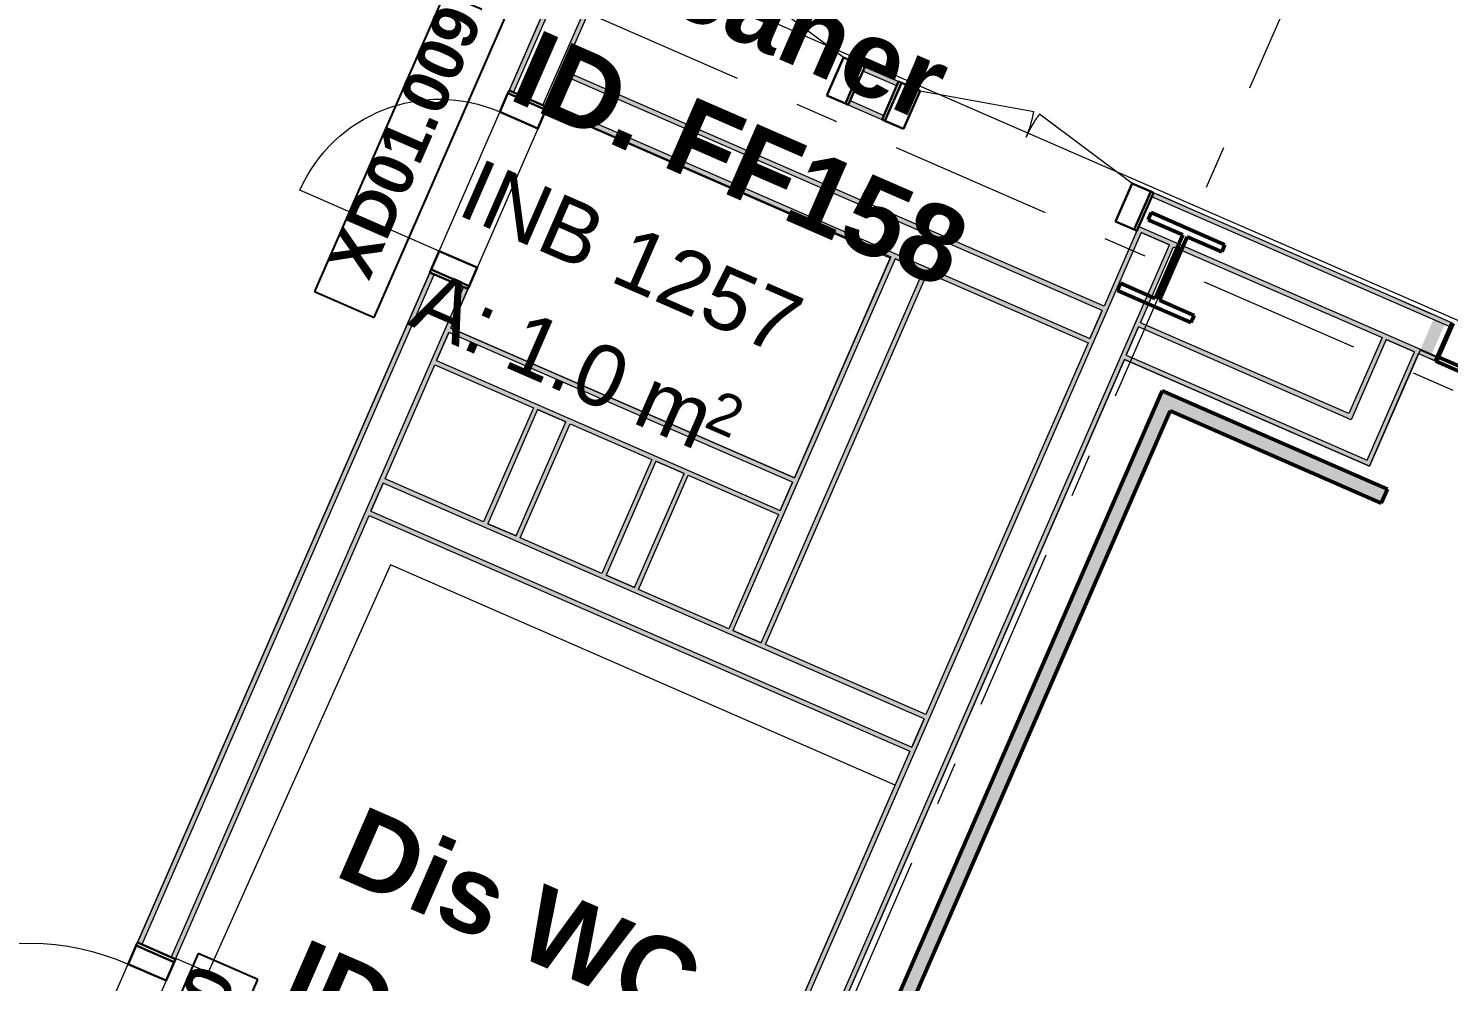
# Model space of a CAD drawing. Header units: millimetres. Extents: x -50172 to 258853, y -59787 to 25069.
# Drawn here: x 187994 to 192616, y -2585 to 517 of the extents above; entities that cross this region are included whole.
import ezdxf
from ezdxf.enums import TextEntityAlignment as Align

# ---------------------------------------------------------------- set-up
doc = ezdxf.new("R2010")
doc.units = ezdxf.units.MM
doc.header["$MEASUREMENT"] = 0
doc.linetypes.add('Double Dashed', pattern=[1093.611073, 529.166651, -211.666656, 141.111112, -211.666656])
doc.linetypes.add('Long Dashed', pattern=[1058.333302, 634.99999, -423.333311])
for name, color, linetype in [('A-05-M_Gross_Int_Plant', 7, 'Continuous'), ('A-15-M_Column_Int', 7, 'Continuous'), ('A-15-MG_Structural_Grid', 7, 'Continuous'), ('A-25-M_Wall_Int', 7, 'Continuous'), ('ArchiCAD Door Markers', 7, 'Continuous'), ('ArchiCAD Doors', 7, 'Continuous'), ('New_A-05-M_Gross_Int_Circulation', 7, 'Continuous'), ('New_A-25-M_Wall_Int', 7, 'Continuous'), ('New_A-35-M_FFE-Zone', 7, 'Continuous'), ('New_ArchiCAD Door Markers', 7, 'Continuous'), ('New_ArchiCAD Doors', 7, 'Continuous')]:
    doc.layers.add(name, color=color, linetype=linetype)
for name, color, linetype, lineweight, true_color in [('A-05-M_Gross_Int_Plant_Pen_No__74', 7, 'Continuous', 20, 0x606060), ('A-15-M_Column_Int_Pen_No__28', 7, 'Continuous', 50, 0x2a2a2a), ('A-15-MG_Structural_Grid_Pen_No__163', 7, 'Continuous', 0, 0x750077), ('A-25-M_Wall_Int_Pen_No__107', 7, 'Continuous', 15, 0xa6a6a6), ('A-25-M_Wall_Int_Pen_No__27', 7, 'Continuous', 50, 0x2a2a2a), ('ArchiCAD Doors_Pen_No__43', 7, 'Continuous', 30, 0x444444), ('ArchiCAD Doors_Pen_No__63', 7, 'Continuous', 20, 0x606060), ('New_A-05-M_Gross_Int_Circulation_Pen_No__74', 7, 'Continuous', 20, 0x606060), ('New_A-25-M_Wall_Int_Pen_No__27', 7, 'Continuous', 50, 0x2a2a2a), ('New_A-35-M_FFE-Zone_Pen_No__74', 7, 'Continuous', 20, 0x606060)]:
    doc.layers.add(name, color=color, linetype=linetype, lineweight=lineweight, true_color=true_color)
for name, color, linetype, lineweight in [('A-25-M_Wall_Int_Pen_No__1', 7, 'Continuous', 13), ('A-25-M_Wall_Int_Pen_No__171', 1, 'Continuous', 5), ('ArchiCAD Door Markers_Pen_No__1', 7, 'Continuous', 13), ('ArchiCAD Door Markers_Pen_No__5', 7, 'Continuous', 25), ('ArchiCAD Doors_Pen_No__1', 7, 'Continuous', 13), ('ArchiCAD Zone Stamps_Pen_No__9', 7, 'Continuous', 13), ('Demolished_A-25-M_Wall_Int_Pen_No__177', 1, 'Continuous', 70), ('New_A-25-M_Wall_Int_Pen_No__155', 5, 'Continuous', 35), ('New_ArchiCAD Door Markers_Pen_No__1', 7, 'Continuous', 13), ('New_ArchiCAD Door Markers_Pen_No__5', 7, 'Continuous', 25), ('New_ArchiCAD Doors_Pen_No__1', 7, 'Continuous', 13), ('New_ArchiCAD Zone Stamps_Pen_No__9', 7, 'Continuous', 13)]:
    doc.layers.add(name, color=color, linetype=linetype, lineweight=lineweight)
doc.styles.add('GENERATED_STYLE_1', font='')
doc.styles.add('GENERATED_STYLE_2', font='')
doc.styles.add('GENERATED_STYLE_3', font='')
doc.styles.add('GENERATED_STYLE_4', font='')
doc.styles.get('GENERATED_STYLE_1').set_extended_font_data('Arial', bold=True)
doc.styles.get('GENERATED_STYLE_2').set_extended_font_data('Swis721 BT', bold=True)
doc.styles.get('GENERATED_STYLE_3').set_extended_font_data('Arial')
doc.styles.get('GENERATED_STYLE_4').set_extended_font_data('Swis721 BT')

# ---------------------------------------------------------------- blocks, each defined once
blk = doc.blocks.new('HOT Electrical and Controls Training_INB 1207_28_3', base_point=(193096.8, -4619.1))
at = {"layer": 'New_A-35-M_FFE-Zone_Pen_No__74', "linetype": 'Continuous'}
for p, q in [((192523, -529.5), (192358.2, -907.5)), ((197111.4, -2530.3), (192523, -529.5)), ((191560.8, -559.8), (188214.4, -8234.2)), ((192358.2, -907.5), (191560.8, -559.8))]:
    blk.add_line(p, q, dxfattribs=at)
at = {"layer": 'New_ArchiCAD Zone Stamps_Pen_No__9'}
for tag, height, style, p in [('ROOM_NAME', 250, 'GENERATED_STYLE_1', (189669.1, -5054.3)), ('zoneNameLine2', 250, 'GENERATED_STYLE_1', (189480.6, -5486.4)), ('ROOM_NUMBER', 200, 'GENERATED_STYLE_3', (189292.2, -5907.1)), ('measuredAreaCode', 200, 'GENERATED_STYLE_3', (189135.2, -6267.2)), ('DUMMY_649', 200, 'GENERATED_STYLE_3', (189442.6, -6401.2)), ('DUMMY_650', 200, 'GENERATED_STYLE_3', (189931.9, -6614.6)), ('DUMMY_651', 133.3, 'GENERATED_STYLE_3', (190211.2, -6721.2))]:
    blk.add_attdef(tag, text='', height=height, rotation=336.4404, dxfattribs=dict(at, style=style)).set_placement(p, align=Align.TOP_LEFT)
blk = doc.blocks.new('Hub Circulation-First_INB 1250_31_3', base_point=(202027.2, -3160.1))
at = {"layer": 'New_A-05-M_Gross_Int_Circulation_Pen_No__74', "linetype": 'Continuous'}
for p, q in [((187387.6, -4663.6), (189777.7, 817.7)), ((189777.7, 817.7), (194112.5, -1072.4))]:
    blk.add_line(p, q, dxfattribs=at)
at = {"layer": 'New_ArchiCAD Zone Stamps_Pen_No__9'}
for tag, height, style, p in [('ROOM_NAME', 250, 'GENERATED_STYLE_1', (200923.8, -1482.5)), ('zoneNameLine2', 250, 'GENERATED_STYLE_1', (200735.4, -1914.6)), ('ROOM_NUMBER', 200, 'GENERATED_STYLE_3', (200547, -2335.3)), ('measuredAreaCode', 200, 'GENERATED_STYLE_3', (200389.9, -2695.5)), ('DUMMY_649', 200, 'GENERATED_STYLE_3', (200697.4, -2829.5)), ('DUMMY_650', 200, 'GENERATED_STYLE_3', (201326.5, -3103.9)), ('DUMMY_651', 133.3, 'GENERATED_STYLE_3', (201605.8, -3210.4))]:
    blk.add_attdef(tag, text='', height=height, rotation=336.4404, dxfattribs=dict(at, style=style)).set_placement(p, align=Align.TOP_LEFT)
blk = doc.blocks.new('Cleaner_INB 1257_37_3', base_point=(190078.5, -350.4))
at = {"layer": 'A-05-M_Gross_Int_Plant_Pen_No__74', "linetype": 'Continuous'}
for p, q in [((189680.8, 257.8), (189368.6, -458.1)), ((190798.7, -230.8), (189680.8, 257.8)), ((190486.9, -945.8), (190798.7, -230.8)), ((189368.6, -458.1), (190486.9, -945.8))]:
    blk.add_line(p, q, dxfattribs=at)
at = {"layer": 'ArchiCAD Zone Stamps_Pen_No__9'}
for tag, height, style, p in [('ROOM_NAME', 250, 'GENERATED_STYLE_1', (189839.2, 950.5)), ('zoneNameLine2', 250, 'GENERATED_STYLE_1', (189650.8, 518.3)), ('ROOM_NUMBER', 200, 'GENERATED_STYLE_3', (189462.3, 97.6)), ('measuredAreaCode', 200, 'GENERATED_STYLE_3', (189305.3, -262.5)), ('ROOM_HOLES_PRM', 200, 'GENERATED_STYLE_3', (189612.7, -396.5)), ('DUMMY_649', 200, 'GENERATED_STYLE_3', (189962.2, -548.9)), ('DUMMY_650', 133.3, 'GENERATED_STYLE_3', (190241.5, -655.5))]:
    blk.add_attdef(tag, text='', height=height, rotation=336.4404, dxfattribs=dict(at, style=style)).set_placement(p, align=Align.TOP_LEFT)
blk = doc.blocks.new('Dis WC_INB 1256_38_3', base_point=(189323.5, -3309.4))
at = {"layer": 'A-05-M_Gross_Int_Plant_Pen_No__74', "linetype": 'Continuous'}
for p, q in [((189172.2, -1228.9), (188579.7, -2555.1)), ((190814.8, -1945.1), (189172.2, -1228.9)), ((189835.9, -4190), (190814.8, -1945.1)), ((188474.3, -2509.1), (188076, -3422.6)), ((188579.7, -2555.1), (188474.3, -2509.1)), ((188076, -3422.6), (189835.9, -4190))]:
    blk.add_line(p, q, dxfattribs=at)
at = {"layer": 'ArchiCAD Zone Stamps_Pen_No__9'}
for tag, height, style, p in [('ROOM_NAME', 250, 'GENERATED_STYLE_1', (189084.2, -2008.6)), ('zoneNameLine2', 250, 'GENERATED_STYLE_1', (188895.7, -2440.7)), ('ROOM_NUMBER', 200, 'GENERATED_STYLE_3', (188707.3, -2861.4)), ('measuredAreaCode', 200, 'GENERATED_STYLE_3', (188550.3, -3221.5)), ('DUMMY_649', 200, 'GENERATED_STYLE_3', (188857.7, -3355.6)), ('DUMMY_650', 200, 'GENERATED_STYLE_3', (189207.2, -3508)), ('DUMMY_651', 133.3, 'GENERATED_STYLE_3', (189486.5, -3614.5))]:
    blk.add_attdef(tag, text='', height=height, rotation=336.4404, dxfattribs=dict(at, style=style)).set_placement(p, align=Align.TOP_LEFT)
blk = doc.blocks.new('Wall_67_3', base_point=(188089, -8196.5))
at = {"layer": 'A-25-M_Wall_Int_Pen_No__107', "linetype": 'Continuous'}
for points in [[(191601.5, -141.2), (188089, -8196.5), (188102.7, -8202.5), (191615.2, -147.2)], [(188208.2, -8248.4), (191720.7, -193.2), (191706.9, -187.2), (188194.4, -8242.5)]]:
    blk.add_hatch(color=256, dxfattribs=at).paths.add_polyline_path(points)
at = {"layer": 'A-25-M_Wall_Int_Pen_No__1', "linetype": 'Continuous'}
for p, q in [((191615.2, -147.2), (188102.7, -8202.5)), ((191706.9, -187.2), (191615.2, -147.2)), ((188194.4, -8242.5), (191706.9, -187.2))]:
    blk.add_line(p, q, dxfattribs=at)
at = {"layer": 'A-25-M_Wall_Int_Pen_No__1', "linetype": 'Continuous', "flags": 128}
for points in [[(191774.6, -69.4), (191655.4, -17.5)], [(191601.5, -141.2), (191494.4, -386.9)], [(191612.7, -440.7), (191720.7, -193.2)], [(191488.4, -400.6), (191448.4, -492.3)], [(191566.8, -546.1), (191606.7, -454.4)], [(191442.4, -506), (190914.8, -1716)], [(188208.2, -8248.4), (191560.8, -559.8)], [(190908.8, -1729.8), (190868.8, -1821.4)], [(190862.8, -1835.2), (189834.1, -4194.3)]]:
    blk.add_lwpolyline(points, dxfattribs=at)
blk = doc.blocks.new('Wall_86_3', base_point=(189610.7, 434.5))
at = {"layer": 'A-25-M_Wall_Int_Pen_No__107', "linetype": 'Continuous'}
for points in [[(191494.4, -386.9), (189734.4, 380.6), (189728.4, 366.8), (191488.4, -400.6)], [(189682.5, 261.4), (191442.4, -506), (191448.4, -492.3), (189688.4, 275.1)]]:
    blk.add_hatch(color=256, dxfattribs=at).paths.add_polyline_path(points)
at = {"layer": 'A-25-M_Wall_Int_Pen_No__1', "linetype": 'Continuous'}
for p, q in [((191488.4, -400.6), (189728.4, 366.8)), ((189688.4, 275.1), (191448.4, -492.3))]:
    blk.add_line(p, q, dxfattribs=at)
at = {"layer": 'A-25-M_Wall_Int_Pen_No__1', "linetype": 'Continuous', "flags": 128}
for points in [[(191494.4, -386.9), (189734.4, 380.6)], [(189728.4, 366.8), (189688.4, 275.1)], [(189682.5, 261.4), (190800.8, -226.2)], [(190814.5, -232.2), (190906.2, -272.2)], [(190919.9, -278.2), (191442.4, -506)], [(191448.4, -492.3), (191488.4, -400.6)]]:
    blk.add_lwpolyline(points, dxfattribs=at)
blk = doc.blocks.new('Wall_87_3', base_point=(189244.9, -404.2))
at = {"layer": 'A-25-M_Wall_Int_Pen_No__107', "linetype": 'Continuous'}
for points in [[(190487, -945.8), (189368.7, -458.2), (189362.7, -471.9), (190481, -959.6)], [(189316.7, -577.3), (190435, -1065), (190441, -1051.2), (189322.7, -563.6)]]:
    blk.add_hatch(color=256, dxfattribs=at).paths.add_polyline_path(points)
at = {"layer": 'A-25-M_Wall_Int_Pen_No__1', "linetype": 'Continuous'}
for p, q in [((190481, -959.6), (189362.7, -471.9)), ((189322.7, -563.6), (190441, -1051.2))]:
    blk.add_line(p, q, dxfattribs=at)
at = {"layer": 'A-25-M_Wall_Int_Pen_No__1', "linetype": 'Continuous', "flags": 128}
for points in [[(190487, -945.8), (189368.7, -458.2)], [(189362.7, -471.9), (189322.7, -563.6)], [(189316.7, -577.3), (189637.5, -717.2)], [(189651.3, -723.2), (189743, -763.2)], [(189756.7, -769.2), (190022.5, -885.1)], [(190036.3, -891.1), (190128, -931.1)], [(190141.7, -937.1), (190435, -1065)], [(190441, -1051.2), (190481, -959.6)]]:
    blk.add_lwpolyline(points, dxfattribs=at)
blk = doc.blocks.new('Wall_88_3', base_point=(190273.2, -1436.2))
at = {"layer": 'A-25-M_Wall_Int_Pen_No__107', "linetype": 'Continuous'}
for points in [[(190800.8, -226.2), (190273.2, -1436.2), (190286.9, -1442.2), (190814.5, -232.2)], [(190392.3, -1488.2), (190919.9, -278.2), (190906.2, -272.2), (190378.6, -1482.2)]]:
    blk.add_hatch(color=256, dxfattribs=at).paths.add_polyline_path(points)
at = {"layer": 'A-25-M_Wall_Int_Pen_No__1', "linetype": 'Continuous'}
for p, q in [((190814.5, -232.2), (190286.9, -1442.2)), ((190378.6, -1482.2), (190906.2, -272.2))]:
    blk.add_line(p, q, dxfattribs=at)
at = {"layer": 'A-25-M_Wall_Int_Pen_No__1', "linetype": 'Continuous', "flags": 128}
for points in [[(190800.8, -226.2), (190487, -945.8)], [(190906.2, -272.2), (190814.5, -232.2)], [(190392.3, -1488.2), (190919.9, -278.2)], [(190481, -959.6), (190441, -1051.2)], [(190435, -1065), (190273.2, -1436.2)], [(190286.9, -1442.2), (190378.6, -1482.2)]]:
    blk.add_lwpolyline(points, dxfattribs=at)
blk = doc.blocks.new('Wall_89_3', base_point=(189031.1, -894.6))
at = {"layer": 'A-25-M_Wall_Int_Pen_No__107', "linetype": 'Continuous'}
for points in [[(190914.8, -1716), (189154.8, -948.6), (189148.8, -962.3), (190908.8, -1729.8)], [(189102.9, -1067.7), (190862.8, -1835.2), (190868.8, -1821.4), (189108.9, -1054)]]:
    blk.add_hatch(color=256, dxfattribs=at).paths.add_polyline_path(points)
at = {"layer": 'A-25-M_Wall_Int_Pen_No__1', "linetype": 'Continuous'}
for p, q in [((190908.8, -1729.8), (189148.8, -962.3)), ((189108.9, -1054), (190868.8, -1821.4))]:
    blk.add_line(p, q, dxfattribs=at)
at = {"layer": 'A-25-M_Wall_Int_Pen_No__1', "linetype": 'Continuous', "flags": 128}
for points in [[(189148.8, -962.3), (189108.9, -1054)], [(189475.7, -1088.5), (189154.8, -948.6)], [(189102.9, -1067.7), (190862.8, -1835.2)], [(189581.1, -1134.4), (189489.4, -1094.5)], [(189860.7, -1256.4), (189594.8, -1140.4)], [(189966.1, -1302.3), (189874.4, -1262.3)], [(190273.2, -1436.2), (189979.8, -1308.3)], [(190378.6, -1482.2), (190286.9, -1442.2)], [(190914.8, -1716), (190392.3, -1488.2)], [(190868.8, -1821.4), (190908.8, -1729.8)]]:
    blk.add_lwpolyline(points, dxfattribs=at)
blk = doc.blocks.new('Wall_90_3', base_point=(189475.7, -1088.5))
at = {"layer": 'A-25-M_Wall_Int_Pen_No__107', "linetype": 'Continuous'}
for points in [[(189637.5, -717.2), (189475.7, -1088.5), (189489.4, -1094.5), (189651.3, -723.2)], [(189594.8, -1140.4), (189756.7, -769.2), (189743, -763.2), (189581.1, -1134.4)]]:
    blk.add_hatch(color=256, dxfattribs=at).paths.add_polyline_path(points)
at = {"layer": 'A-25-M_Wall_Int_Pen_No__1', "linetype": 'Continuous'}
for p, q in [((189651.3, -723.2), (189489.4, -1094.5)), ((189581.1, -1134.4), (189743, -763.2))]:
    blk.add_line(p, q, dxfattribs=at)
at = {"layer": 'A-25-M_Wall_Int_Pen_No__1', "linetype": 'Continuous', "flags": 128}
for points in [[(189637.5, -717.2), (189475.7, -1088.5)], [(189743, -763.2), (189651.3, -723.2)], [(189594.8, -1140.4), (189756.7, -769.2)], [(189489.4, -1094.5), (189581.1, -1134.4)]]:
    blk.add_lwpolyline(points, dxfattribs=at)
blk = doc.blocks.new('Wall_91_3', base_point=(190193.7, -817.9))
at = {"layer": 'A-25-M_Wall_Int_Pen_No__107', "linetype": 'Continuous'}
for points in [[(190022.5, -885.1), (189860.7, -1256.4), (189874.4, -1262.3), (190036.3, -891.1)], [(189979.8, -1308.3), (190141.7, -937.1), (190128, -931.1), (189966.1, -1302.3)]]:
    blk.add_hatch(color=256, dxfattribs=at).paths.add_polyline_path(points)
at = {"layer": 'A-25-M_Wall_Int_Pen_No__1', "linetype": 'Continuous'}
for p, q in [((190036.3, -891.1), (189874.4, -1262.3)), ((189966.1, -1302.3), (190128, -931.1))]:
    blk.add_line(p, q, dxfattribs=at)
at = {"layer": 'A-25-M_Wall_Int_Pen_No__1', "linetype": 'Continuous', "flags": 128}
for points in [[(190022.5, -885.1), (189860.7, -1256.4)], [(190128, -931.1), (190036.3, -891.1)], [(189979.8, -1308.3), (190141.7, -937.1)], [(189874.4, -1262.3), (189966.1, -1302.3)]]:
    blk.add_lwpolyline(points, dxfattribs=at)
blk = doc.blocks.new('Wall_98_3', base_point=(191441.6, -507.9))
at = {"layer": 'A-25-M_Wall_Int_Pen_No__107', "linetype": 'Continuous'}
for points in [[(192291, -736.4), (191612.7, -440.7), (191606.7, -454.4), (192298.7, -756.2)], [(191560.8, -559.8), (192358.2, -907.5), (192350.4, -887.8), (191566.8, -546.1)]]:
    blk.add_hatch(color=256, dxfattribs=at).paths.add_polyline_path(points)
at = {"layer": 'A-25-M_Wall_Int_Pen_No__1', "linetype": 'Continuous'}
for p, q in [((192298.7, -756.2), (191606.7, -454.4)), ((191566.8, -546.1), (192350.4, -887.8))]:
    blk.add_line(p, q, dxfattribs=at)
at = {"layer": 'A-25-M_Wall_Int_Pen_No__1', "linetype": 'Continuous', "flags": 128}
for points in [[(191606.7, -454.4), (191566.8, -546.1)], [(192291, -736.4), (191612.7, -440.7)], [(191560.8, -559.8), (192358.2, -907.5)]]:
    blk.add_lwpolyline(points, dxfattribs=at)
blk = doc.blocks.new('Wall_99_3', base_point=(192358.2, -907.5))
at = {"layer": 'A-25-M_Wall_Int_Pen_No__107', "linetype": 'Continuous'}
for points in [[(192398.9, -488.9), (192291, -736.4), (192298.7, -756.2), (192412.6, -494.9)], [(192358.2, -907.5), (192518.1, -540.9), (192504.3, -534.9), (192350.4, -887.8)]]:
    blk.add_hatch(color=256, dxfattribs=at).paths.add_polyline_path(points)
at = {"layer": 'A-25-M_Wall_Int_Pen_No__1', "linetype": 'Continuous'}
for p, q in [((192412.6, -494.9), (192298.7, -756.2)), ((192504.3, -534.9), (192412.6, -494.9)), ((192350.4, -887.8), (192504.3, -534.9))]:
    blk.add_line(p, q, dxfattribs=at)
at = {"layer": 'A-25-M_Wall_Int_Pen_No__1', "linetype": 'Continuous', "flags": 128}
for points in [[(192572, -417.1), (192452.8, -365.2)], [(192398.9, -488.9), (192291, -736.4)], [(192358.2, -907.5), (192518.1, -540.9)]]:
    blk.add_lwpolyline(points, dxfattribs=at)
blk = doc.blocks.new('Wall_107_3', base_point=(191673.4, -684.8))
at = {"layer": 'New_A-25-M_Wall_Int_Pen_No__155', "linetype": 'Continuous', "lineweight": 0, "true_color": 0x00007f}
blk.add_hatch(color=176, dxfattribs=at).paths.add_polyline_path([(191709.2, -727.7), (192396.7, -1027.5), (192416.7, -981.7), (191683.4, -661.9)])
at = {"layer": 'New_A-25-M_Wall_Int_Pen_No__27', "linetype": 'Continuous', "flags": 128}
for points in [[(192416.7, -981.7), (191683.4, -661.9)], [(191709.2, -727.7), (192396.7, -1027.5)], [(192396.7, -1027.5), (192416.7, -981.7)]]:
    blk.add_lwpolyline(points, dxfattribs=at)
blk = doc.blocks.new('Wall_109_3', base_point=(191673.4, -684.8))
at = {"layer": 'New_A-25-M_Wall_Int_Pen_No__155', "linetype": 'Continuous', "lineweight": 0, "true_color": 0x00007f}
blk.add_hatch(color=176, dxfattribs=at).paths.add_polyline_path([(191683.4, -661.9), (188452.3, -8071.8), (188518.1, -8046), (191709.2, -727.7)])
at = {"layer": 'New_A-25-M_Wall_Int_Pen_No__27', "linetype": 'Continuous', "flags": 128}
for points in [[(191683.4, -661.9), (188452.3, -8071.8)], [(188518.1, -8046), (191709.2, -727.7)]]:
    blk.add_lwpolyline(points, dxfattribs=at)
blk = doc.blocks.new('Door 19_6')
at = {"layer": 'ArchiCAD Doors_Pen_No__1', "linetype": 'Continuous'}
for p, q in [((-482.8, 0), (-482.8, -15)), ((482.8, 0), (482.8, -15)), ((-482.8, -15), (-482.8, -120)), ((482.8, -15), (482.8, -120)), ((-482.8, -120), (-482.8, -135)), ((482.8, -120), (482.8, -135))]:
    blk.add_line(p, q, dxfattribs=at)
at = {"layer": 'ArchiCAD Doors_Pen_No__43', "linetype": 'Continuous'}
for p, q in [((-472.8, 0), (-482.8, 0)), ((-482.8, 0), (-482.8, -135)), ((-406.8, 0), (-472.8, 0)), ((-472.8, 0), (-472.8, -135)), ((-406.8, -135), (-406.8, 0)), ((472.8, 0), (406.8, 0)), ((406.8, 0), (406.8, -135)), ((472.8, 0), (482.8, 0)), ((472.8, -135), (472.8, 0)), ((482.8, 0), (482.8, -135)), ((-472.8, -135), (-482.8, -135)), ((-472.8, -135), (-406.8, -135)), ((406.8, -135), (472.8, -135)), ((472.8, -135), (482.8, -135))]:
    blk.add_line(p, q, dxfattribs=at)
at = {"layer": 'ArchiCAD Doors_Pen_No__63', "linetype": 'Continuous'}
blk.add_line((406.8, 0), (406.8, 813.5), dxfattribs=at)
blk.add_arc((406.8, 0), 813.5, 90, 180, dxfattribs=at)
blk = doc.blocks.new('Door Stamp 17_7')
at = {"layer": 'ArchiCAD Door Markers_Pen_No__5', "linetype": 'Continuous'}
for p, q in [((529.8, -195), (-529.8, -195)), ((-529.8, -195), (-529.8, -406.8)), ((529.8, -406.8), (529.8, -195)), ((-529.8, -406.8), (529.8, -406.8)), ((-529.8, -406.8), (529.8, -406.8))]:
    blk.add_line(p, q, dxfattribs=at)
at = {"layer": 'ArchiCAD Door Markers_Pen_No__1', "style": 'GENERATED_STYLE_2'}
blk.add_attdef('AC_WIDO_ID', text='', height=150, dxfattribs=at).set_placement((-470.9, -362), align=Align.BOTTOM_LEFT)
blk = doc.blocks.new('Door 19_7')
at = {"layer": 'ArchiCAD Doors_Pen_No__1', "linetype": 'Continuous'}
for p, q in [((-323, 0), (-323, -15)), ((323, 0), (323, -15)), ((-323, -15), (-323, -120)), ((323, -15), (323, -120)), ((-323, -120), (-323, -135)), ((323, -120), (323, -135))]:
    blk.add_line(p, q, dxfattribs=at)
at = {"layer": 'ArchiCAD Doors_Pen_No__43', "linetype": 'Continuous'}
for p, q in [((-313, 0), (-323, 0)), ((-323, 0), (-323, -135)), ((-247, 0), (-313, 0)), ((-313, 0), (-313, -135)), ((-247, -135), (-247, 0)), ((313, 0), (247, 0)), ((247, 0), (247, -135)), ((313, 0), (323, 0)), ((313, -135), (313, 0)), ((323, 0), (323, -135)), ((-313, -135), (-323, -135)), ((-313, -135), (-247, -135)), ((247, -135), (313, -135)), ((313, -135), (323, -135))]:
    blk.add_line(p, q, dxfattribs=at)
at = {"layer": 'ArchiCAD Doors_Pen_No__63', "linetype": 'Continuous'}
blk.add_line((247, 0), (247, 494), dxfattribs=at)
blk.add_arc((247, 0), 494, 90, 180, dxfattribs=at)
blk = doc.blocks.new('Door Stamp 17_8')
at = {"layer": 'ArchiCAD Door Markers_Pen_No__5', "linetype": 'Continuous'}
for p, q in [((529.8, 319.1), (-529.8, 319.1)), ((-529.8, 319.1), (-529.8, 107.3)), ((529.8, 107.3), (529.8, 319.1)), ((-529.8, 107.3), (529.8, 107.3)), ((-529.8, 107.3), (529.8, 107.3))]:
    blk.add_line(p, q, dxfattribs=at)
at = {"layer": 'ArchiCAD Door Markers_Pen_No__1', "style": 'GENERATED_STYLE_2'}
blk.add_attdef('AC_WIDO_ID', text='', height=150, dxfattribs=at).set_placement((-470.9, 151.5), align=Align.BOTTOM_LEFT)
blk = doc.blocks.new('Wall_111_3', base_point=(187387.6, -4663.6))
at = {"layer": 'A-25-M_Wall_Int_Pen_No__107', "linetype": 'Continuous'}
for points in [[(189558.7, 315.4), (189572.5, 309.4), (189779.5, 784.2), (189771.7, 803.9)], [(189668.7, 267.4), (189682.5, 261.4), (189841.5, 626.2), (189833.8, 646)], [(188349.4, -2458), (188363.2, -2464), (189314.2, -282.8), (189300.5, -276.8)], [(188459.4, -2505.9), (188473.1, -2511.9), (189424.2, -330.8), (189410.5, -324.8)]]:
    blk.add_hatch(color=256, dxfattribs=at).paths.add_polyline_path(points)
at = {"layer": 'A-25-M_Wall_Int_Pen_No__1', "linetype": 'Continuous'}
for p, q in [((189779.5, 784.2), (189572.5, 309.4)), ((189668.7, 267.4), (189833.8, 646)), ((189558.7, 315.4), (189572.5, 309.4)), ((189572.5, 309.4), (189668.7, 267.4)), ((189668.7, 267.4), (189682.5, 261.4)), ((189300.5, -276.8), (189314.2, -282.8)), ((189314.2, -282.8), (188363.2, -2464)), ((189314.2, -282.8), (189410.5, -324.8)), ((188459.4, -2505.9), (189410.5, -324.8)), ((189410.5, -324.8), (189424.2, -330.8)), ((188349.4, -2458), (188363.2, -2464)), ((188363.2, -2464), (188459.4, -2505.9)), ((188459.4, -2505.9), (188473.1, -2511.9))]:
    blk.add_line(p, q, dxfattribs=at)
at = {"layer": 'A-25-M_Wall_Int_Pen_No__1', "linetype": 'Continuous', "flags": 128}
for points in [[(189771.7, 803.9), (189558.7, 315.4)], [(189734.4, 380.6), (189841.5, 626.2)], [(189688.4, 275.1), (189728.4, 366.8)], [(189300.5, -276.8), (188349.4, -2458)], [(189368.7, -458.2), (189424.2, -330.8)], [(189322.7, -563.6), (189362.7, -471.9)], [(189154.8, -948.6), (189316.7, -577.3)], [(189108.9, -1054), (189148.8, -962.3)], [(188473.1, -2511.9), (189102.9, -1067.7)]]:
    blk.add_lwpolyline(points, dxfattribs=at)
at = {"layer": 'ArchiCAD Door Markers'}
ref = blk.add_blockref('Door Stamp 17_8', (189429.6, 19.3), dxfattribs=dict(at, rotation=66.44039320499522))
ref.add_attrib('AC_WIDO_ID', 'XD01.009', dxfattribs={"layer": 'ArchiCAD Door Markers_Pen_No__1', "color": 7, "height": 150, "rotation": 66.4404, "style": 'GENERATED_STYLE_2'}).set_placement((189143, -325.3), align=Align.BOTTOM_LEFT)
ref = blk.add_blockref('Door Stamp 17_7', (188156.4, -2900.5), dxfattribs=dict(at, rotation=66.44039320499522))
ref.add_attrib('AC_WIDO_ID', 'XD01.010', dxfattribs={"layer": 'ArchiCAD Door Markers_Pen_No__1', "color": 7, "height": 150, "rotation": 66.4404, "style": 'GENERATED_STYLE_2'}).set_placement((188341.1, -3449.9), align=Align.BOTTOM_LEFT)
at = {"layer": 'ArchiCAD Doors', "color": 251, "linetype": 'Continuous', "lineweight": 20, "true_color": 0x606060, "xscale": -0.9999999999999999, "zscale": 1000, "rotation": 66.44039320499522}
for name, p in [('Door 19_7', (189429.6, 19.3)), ('Door 19_6', (188156.4, -2900.5))]:
    blk.add_blockref(name, p, dxfattribs=at)
blk = doc.blocks.new('Double Door 19_3')
at = {"layer": 'ArchiCAD Doors_Pen_No__1', "linetype": 'Continuous'}
for p, q in [((-452.5, 0), (-452.5, -15)), ((452.5, 0), (452.5, -15)), ((-452.5, -15), (-452.5, -120)), ((452.5, -15), (452.5, -120)), ((-452.5, -120), (-452.5, -135)), ((452.5, -120), (452.5, -135))]:
    blk.add_line(p, q, dxfattribs=at)
at = {"layer": 'ArchiCAD Doors_Pen_No__43', "linetype": 'Continuous'}
for p, q in [((-442.5, 0), (-452.5, 0)), ((-452.5, 0), (-452.5, -135)), ((-376.5, 0), (-442.5, 0)), ((-442.5, 0), (-442.5, -135)), ((-376.5, -135), (-376.5, 0)), ((442.5, 0), (376.5, 0)), ((376.5, 0), (376.5, -135)), ((442.5, 0), (452.5, 0)), ((442.5, -135), (442.5, 0)), ((452.5, 0), (452.5, -135)), ((-442.5, -135), (-452.5, -135)), ((-442.5, -135), (-376.5, -135)), ((376.5, -135), (442.5, -135)), ((442.5, -135), (452.5, -135))]:
    blk.add_line(p, q, dxfattribs=at)
at = {"layer": 'ArchiCAD Doors_Pen_No__63', "linetype": 'Continuous'}
for p, q in [((-376.5, 0), (-10, 86.2)), ((376.5, 0), (10, 86.2))]:
    blk.add_line(p, q, dxfattribs=at)
for centre, start, end in [((-376.5, 0), 0, 13.2277), ((376.5, 0), 166.7723, 180)]:
    blk.add_arc(centre, 376.5, start, end, dxfattribs=at)
blk = doc.blocks.new('Door Stamp 17[14]_3', base_point=(193197.8, -837.3))
at = {"layer": 'New_ArchiCAD Door Markers_Pen_No__5', "linetype": 'Continuous'}
for p, q in [((192884.9, -229.4), (192800.2, -423.5)), ((193856.1, -652.9), (192884.9, -229.4)), ((192800.2, -423.5), (193771.4, -847.1)), ((192800.2, -423.5), (193771.4, -847.1)), ((193771.4, -847.1), (193856.1, -652.9))]:
    blk.add_line(p, q, dxfattribs=at)
at = {"layer": 'New_ArchiCAD Door Markers_Pen_No__1', "style": 'GENERATED_STYLE_2'}
blk.add_attdef('AC_WIDO_ID', text='', height=150, rotation=336.4404, dxfattribs=at).set_placement((192854.1, -402.3), align=Align.BOTTOM_LEFT)
blk = doc.blocks.new('Simple Door Opening[14]_3', base_point=(168558.7, 0))
at = {"layer": 'New_ArchiCAD Doors_Pen_No__1', "linetype": 'Continuous'}
for p, q in [((192622.4, -455.5), (192580.4, -551.7)), ((192628.4, -441.7), (192622.4, -455.5)), ((192580.4, -551.7), (192574.4, -565.5)), ((193869, -999.1), (193827.1, -1095.3)), ((193875, -985.3), (193869, -999.1)), ((193827.1, -1095.3), (193821.1, -1109.1))]:
    blk.add_line(p, q, dxfattribs=at)
at = {"layer": 'New_ArchiCAD Door Markers'}
ref = blk.add_blockref('Door Stamp 17[14]_3', (193197.8, -837.3), dxfattribs=at)
ref.add_attrib('AC_WIDO_ID', 'XD01.020', dxfattribs={"layer": 'New_ArchiCAD Door Markers_Pen_No__1', "color": 7, "height": 150, "rotation": 336.4404, "style": 'GENERATED_STYLE_2'}).set_placement((192854.1, -402.3), align=Align.BOTTOM_LEFT)
blk = doc.blocks.new('Wall_150_3', base_point=(193981.3, -1048))
at = {"layer": 'A-25-M_Wall_Int_Pen_No__107', "linetype": 'Continuous'}
for points in [[(189886.3, 754), (189771.7, 803.9), (189779.5, 784.2), (189880.3, 740.2)], [(189838.4, 644), (189833.8, 646), (189836.4, 639.4)], [(190715.9, 392.2), (190709.9, 378.5), (190819.9, 330.5), (190825.9, 344.3)], [(190667.9, 282.2), (190661.9, 268.5), (190771.9, 220.5), (190777.9, 234.3)], [(191649.5, -31.2), (192622.4, -455.5), (192628.4, -441.7), (191655.4, -17.5)], [(191607.5, -127.5), (191601.5, -141.2), (192574.4, -565.5), (192580.4, -551.7)], [(193987.3, -1034.3), (193875, -985.3), (193869, -999.1), (193981.3, -1048)], [(193821.1, -1109.1), (193933.4, -1158), (193939.4, -1144.3), (193827.1, -1095.3)]]:
    blk.add_hatch(color=256, dxfattribs=at).paths.add_polyline_path(points)
at = {"layer": 'A-25-M_Wall_Int_Pen_No__1', "linetype": 'Continuous'}
for p, q in [((189880.3, 740.2), (189779.5, 784.2)), ((189880.3, 740.2), (189838.4, 644)), ((189886.3, 754), (189880.3, 740.2)), ((189838.4, 644), (189832.4, 630.2)), ((189833.8, 646), (189838.4, 644)), ((190709.9, 378.5), (190667.9, 282.2)), ((190715.9, 392.2), (190709.9, 378.5)), ((190819.9, 330.5), (190709.9, 378.5)), ((190819.9, 330.5), (190777.9, 234.3)), ((190825.9, 344.3), (190819.9, 330.5)), ((190667.9, 282.2), (190661.9, 268.5)), ((190667.9, 282.2), (190777.9, 234.3)), ((190777.9, 234.3), (190771.9, 220.5)), ((191649.5, -31.2), (191607.5, -127.5)), ((191655.4, -17.5), (191649.5, -31.2)), ((192622.4, -455.5), (191649.5, -31.2)), ((191607.5, -127.5), (191601.5, -141.2)), ((191607.5, -127.5), (192580.4, -551.7)), ((192628.4, -441.7), (192608.2, -432.9)), ((192574.4, -565.5), (192554.3, -556.7)), ((193981.3, -1048), (193869, -999.1)), ((193875, -985.3), (193895.2, -994.1)), ((193821.1, -1109.1), (193841.2, -1117.9)), ((193827.1, -1095.3), (193939.4, -1144.3))]:
    blk.add_line(p, q, dxfattribs=at)
at = {"layer": 'A-25-M_Wall_Int_Pen_No__1', "linetype": 'Continuous', "flags": 128}
for points in [[(189886.3, 754), (189771.7, 803.9)], [(190825.9, 344.3), (190715.9, 392.2)], [(190661.9, 268.5), (190771.9, 220.5)], [(191760.9, -63.4), (191669.2, -23.5)], [(192452.8, -365.2), (191774.6, -69.4)], [(191615.2, -147.2), (191706.9, -187.2)], [(191720.7, -193.2), (192398.9, -488.9)], [(192558.3, -411.1), (192466.6, -371.2)], [(192628.4, -441.7), (192572, -417.1)], [(192412.6, -494.9), (192504.3, -534.9)], [(192518.1, -540.9), (192574.4, -565.5)], [(193987.3, -1034.3), (193875, -985.3)], [(193933.4, -1158), (193987.3, -1034.3)], [(193821.1, -1109.1), (193933.4, -1158)]]:
    blk.add_lwpolyline(points, dxfattribs=at)
at = {"layer": 'Demolished_A-25-M_Wall_Int_Pen_No__177', "linetype": 'Long Dashed'}
for p, q in [((192628.4, -441.7), (192574.4, -565.5)), ((193821.1, -1109.1), (193875, -985.3))]:
    blk.add_line(p, q, dxfattribs=at)
at = {"layer": 'New_A-25-M_Wall_Int_Pen_No__27', "linetype": 'Continuous'}
for p, q in [((192628.4, -441.7), (192574.4, -565.5)), ((193821.1, -1109.1), (193875, -985.3))]:
    blk.add_line(p, q, dxfattribs=at)
at = {"layer": 'ArchiCAD Doors', "color": 251, "linetype": 'Continuous', "lineweight": 20, "true_color": 0x606060, "xscale": -0.9999999999999998, "zscale": 1000, "rotation": 336.4404148904812}
blk.add_blockref('Double Door 19_3', (190301.1, 573.1), dxfattribs=at)
at = {"layer": 'ArchiCAD Doors', "color": 251, "linetype": 'Continuous', "lineweight": 20, "true_color": 0x606060, "zscale": 1000, "rotation": 336.4404148904812}
blk.add_blockref('Double Door 19_3', (191240.7, 163.4), dxfattribs=at)
at = {"layer": 'New_ArchiCAD Doors', "color": 251, "linetype": 'Continuous', "lineweight": 20, "true_color": 0x606060}
blk.add_blockref('Simple Door Opening[14]_3', (168558.7, 0), dxfattribs=at)
blk = doc.blocks.new('Wall_207_3', base_point=(192574.4, -565.5))
at = {"layer": 'A-25-M_Wall_Int_Pen_No__107', "linetype": 'Continuous'}
h = blk.add_hatch(dxfattribs=at)
h.set_pattern_fill('613_01__ad_AR_SAND_0003', color=256, style=0, pattern_type=2)
h.set_pattern_definition([(103.994, (168558.7, 0), (-1137.956, 451.32), [0, -965.2, 0, -1079.5, 0, -1031.875]), (73.994, (168558.7, 0), (-1195.13, 1745.31), [0, -520.7, 0, -869.95, 0, -333.375]), (33.994, (168247.2, -716.2), (785.414, 1814.82), [0, -317.5, 0, -1143, 0, -1492.25]), (23.994, (168247.2, -716.2), (250.28, 1972.77), [0, -158.75, 0, -749.3, 0, -857.25])])
h.paths.add_polyline_path([(192574.4, -565.5), (193821.1, -1109.1), (193827.1, -1095.3), (192580.4, -551.7)])
at = {"layer": 'A-25-M_Wall_Int_Pen_No__27', "linetype": 'Continuous', "flags": 128}
for points in [[(192580.4, -551.7), (192574.4, -565.5)], [(193827.1, -1095.3), (192580.4, -551.7)], [(192574.4, -565.5), (193821.1, -1109.1)], [(193821.1, -1109.1), (193827.1, -1095.3)]]:
    blk.add_lwpolyline(points, dxfattribs=at)
blk = doc.blocks.new('Universal Columns Column 19_2')
at = {"layer": 'A-15-M_Column_Int', "linetype": 'Continuous', "lineweight": 0, "true_color": 0xffffff}
h = blk.add_hatch(dxfattribs=at)
h.set_pattern_fill('613_01__a5_STUCCO_0001', style=0, pattern_type=2)
h.set_pattern_definition([(286.3, (0, 0), (-3213820, 11866500), [3000, -14992680]), (309.93, (992000, -2522800), (-1760680, 765780), [4670, -4288600]), (111.49, (-168200, -712500), (765800, 1760700), [7100, -2708200]), (111.49, (-238700, -1062700), (765800, 1760700), [7100, -2708200]), (111.49, (-566500, -1578300), (765800, 1760700), [7100, -2708200]), (111.49, (-655700, -1708100), (765800, 1760700), [7100, -2708200]), (111.494, (-465300, -1834400), (765800, 1760700), [7100, -2708200]), (111.494, (-104200, -1931700), (765800, 1760700), [7100, -2708200]), (111.494, (257800, -2002000), (765800, 1760700), [7100, -2708200]), (183.06, (-194600, -886000), (2526450, 994900), [11200, -4282100]), (183.06, (-349700, -1079650), (2526450, 994900), [11200, -4282100]), (183.06, (116350, -2076500), (2526450, 994900), [11200, -4282100]), (111.49, (-350400, -1231700), (765800, 1760700), [7100, -2708200]), (111.49, (-502900, -1720200), (765800, 1760700), [7100, -2708200]), (111.494, (-274000, -1895900), (765800, 1760700), [7100, -2708200]), (111.494, (322000, -2155100), (765800, 1760700), [7100, -2708200]), (48.06, (-367140, -1412600), (765780, 1760680), [10500, -6061050]), (48.06, (-236400, -1671930), (765780, 1760680), [10520, -6061050]), (48.06, (-93300, -549600), (765800, 1760700), [10500, -6061050]), (48.06, (189050, -378800), (765800, 1760700), [10500, -6061050]), (48.06, (50600, -207200), (765800, 1760700), [10500, -6061050]), (48.06, (563700, -450600), (765800, 1760700), [10500, -6061050]), (48.06, (904800, -517960), (765780, 1760680), [10500, -6061050]), (48.06, (1265960, -877540), (765780, 1760680), [10500, -6061050]), (48.06, (1482600, -916100), (765780, 1760680), [10520, -6061050]), (48.06, (1273060, -1199550), (765780, 1760680), [10520, -6061050]), (48.06, (1211900, -1491860), (765780, 1760680), [10520, -6061050]), (48.06, (943500, -1689000), (765780, 1760680), [10520, -6061050]), (48.06, (1016600, -1999200), (765780, 1760680), [10520, -6061050]), (48.06, (801000, -2133260), (765780, 1760680), [10520, -6061050]), (48.06, (807600, -2293060), (765780, 1760680), [10520, -6061050]), (48.06, (630500, -2291960), (765780, 1760680), [10520, -6061050]), (48.06, (151700, -1607900), (765780, 1760680), [10520, -6061050]), (48.06, (70000, -1177460), (765780, 1760680), [10500, -6061050]), (48.06, (631750, -935800), (765780, 1760680), [10500, -6061050]), (48.06, (986700, -1181300), (765780, 1760680), [10500, -6061050]), (48.06, (850600, -1436000), (765780, 1760680), [10520, -6061050]), (48.06, (409300, -1365550), (765780, 1760680), [10500, -6061050]), (48.06, (488700, -1638000), (765780, 1760680), [10520, -6061050]), (48.06, (565600, -1787900), (765780, 1760680), [10520, -6061050]), (48.06, (297900, -886800), (765780, 1760680), [10500, -6061050]), (48.06, (277700, -629950), (765800, 1760700), [10500, -6061050]), (111.494, (551400, -2107800), (765800, 1760700), [7100, -2708200]), (111.494, (998900, -2140500), (765800, 1760700), [7100, -2708200]), (111.49, (707000, -1598400), (765800, 1760700), [7100, -2708200]), (111.494, (1193500, -1658100), (765800, 1760700), [7100, -2708200]), (111.49, (691100, -1191600), (765800, 1760700), [7100, -2708200]), (111.49, (1263300, -1334100), (765800, 1760700), [7100, -2708200]), (111.49, (979600, -866500), (765800, 1760700), [7100, -2708200]), (111.49, (1307600, -730700), (765800, 1760700), [7100, -2708200]), (111.49, (640400, -526600), (765800, 1760700), [7100, -2708200]), (111.49, (694500, -717200), (765800, 1760700), [7100, -2708200]), (111.49, (314700, -283700), (765800, 1760700), [7100, -2708200]), (111.49, (167600, -528500), (765800, 1760700), [7100, -2708200]), (111.49, (12400, -430600), (765800, 1760700), [7100, -2708200]), (111.49, (67100, -748000), (765800, 1760700), [7100, -2708200]), (111.49, (344000, -1091200), (765800, 1760700), [7100, -2708200]), (111.49, (29600, -939300), (765800, 1760700), [7100, -2708200]), (111.49, (438400, -757700), (765800, 1760700), [7100, -2708200]), (111.49, (-42600, -1373600), (765800, 1760700), [7100, -2708200]), (169.023, (65740, -1702860), (-7808487, 1302433), [10530, -17691000]), (169.023, (1133700, -1883880), (-7808487, 1302433), [10530, -17691000]), (169.023, (1445740, -1224800), (-7808487, 1302433), [10530, -17691000]), (169.023, (1047320, -1405880), (-7808487, 1302433), [10530, -17691000]), (169.023, (180300, -1357830), (-7808487, 1302433), [10530, -17691000]), (169.023, (-432670, -1577200), (-7808487, 1302433), [10530, -17691000]), (169.023, (223600, -966600), (-7808487, 1302433), [10530, -17691000]), (169.023, (1136430, -1014340), (-7808487, 1302433), [10530, -17691000]), (169.023, (1524220, -1021000), (-7808487, 1302433), [10530, -17691000]), (169.023, (1135220, -608810), (-7808487, 1302433), [10530, -17691000]), (169.023, (893470, -721350), (-7808487, 1302433), [10530, -17691000]), (169.023, (840820, -1017380), (-7808487, 1302433), [10530, -17691000]), (169.023, (46180, -1841170), (-7808487, 1302433), [10530, -17691000]), (169.023, (407640, -1861700), (-7808487, 1302433), [10530, -17691000]), (169.023, (845750, -1951000), (-7808487, 1302433), [10530, -17691000]), (48.06, (1350950, -1429200), (765780, 1760680), [10520, -6061050]), (48.06, (1140700, -2005970), (765780, 1760680), [10520, -6061050]), (48.06, (978100, -2309850), (765780, 1760680), [10520, -6061050]), (48.06, (198750, -158600), (765800, 1760700), [10500, -6061050]), (48.06, (458460, -261400), (765800, 1760700), [10500, -6061050]), (48.06, (772750, -448730), (765780, 1760680), [10500, -6061050]), (48.06, (1481360, -686060), (765780, 1760680), [10520, -6061050]), (48.06, (1667650, -817700), (765780, 1760680), [10520, -6061050]), (48.06, (1651400, -901750), (765780, 1760680), [10520, -6061050])])
h.paths.add_polyline_path([(-130.65, -138.15), (130.65, -138.15), (130.65, -112.85), (7.65, -112.85), (7.65, 112.85), (130.65, 112.85), (130.65, 138.15), (-130.65, 138.15), (-130.65, 112.85), (-7.65, 112.85), (-7.65, -112.85), (-130.65, -112.85)])
at = {"layer": 'A-15-M_Column_Int_Pen_No__28', "linetype": 'Continuous'}
for p, q in [((130.65, 138.15), (-130.65, 138.15)), ((-130.65, 138.15), (-130.65, 112.85)), ((-130.65, 112.85), (-7.65, 112.85)), ((-7.65, 112.85), (-7.65, -112.85)), ((7.65, -112.85), (7.65, 112.85)), ((7.65, 112.85), (130.65, 112.85)), ((130.65, 112.85), (130.65, 138.15)), ((-7.65, -112.85), (-130.65, -112.85)), ((-130.65, -112.85), (-130.65, -138.15)), ((-130.65, -138.15), (130.65, -138.15)), ((130.65, -112.85), (7.65, -112.85)), ((130.65, -138.15), (130.65, -112.85))]:
    blk.add_line(p, q, dxfattribs=at)
blk = doc.blocks.new('Standard grid marker')
at = {"layer": 'A-15-MG_Structural_Grid_Pen_No__163', "linetype": 'Double Dashed'}
blk.add_line((1000, 0), (29726, 0), dxfattribs=at)
at = {"layer": 'A-15-MG_Structural_Grid_Pen_No__163', "style": 'GENERATED_STYLE_4'}
for tag, p in [('AC_MarkerText_1_0', (-500, 41.2)), ('AC_MarkerText_1_1', (31226, 41.2))]:
    blk.add_attdef(tag, text='', height=350, rotation=90, dxfattribs=at).set_placement(p, align=Align.MIDDLE_CENTER)
blk = doc.blocks.new('Standard grid marker_3')
at = {"layer": 'A-15-MG_Structural_Grid_Pen_No__163', "linetype": 'Double Dashed'}
blk.add_line((1000, 0), (74254.8, 0), dxfattribs=at)
at = {"layer": 'A-15-MG_Structural_Grid_Pen_No__163', "style": 'GENERATED_STYLE_4'}
for tag, p in [('AC_MarkerText_1_0', (-500, 43.4)), ('AC_MarkerText_1_1', (75754.8, 43.4))]:
    blk.add_attdef(tag, text='', height=350, rotation=360, dxfattribs=at).set_placement(p, align=Align.MIDDLE_CENTER)

msp = doc.modelspace()

# ---------------------------------------------------------------- hatches: boundary and pattern name
at = {"layer": 'A-25-M_Wall_Int_Pen_No__171', "linetype": 'Continuous'}
msp.add_hatch(color=256, dxfattribs=at).paths.add_polyline_path([(192572.1, -417.2), (192520.1, -536.3), (192556.8, -552.3), (192608.8, -433.2)])

# ---------------------------------------------------------------- block references
at = {"layer": 'A-05-M_Gross_Int_Plant', "linetype": 'Continuous'}
ref = msp.add_blockref('Cleaner_INB 1257_37_3', (190078.5, -350.4), dxfattribs=at)
ref.add_attrib('ROOM_NAME', 'Cleaner', dxfattribs={"layer": 'ArchiCAD Zone Stamps_Pen_No__9', "color": 7, "height": 250, "rotation": 336.4404, "style": 'GENERATED_STYLE_1'}).set_placement((189839.2, 950.5), align=Align.TOP_LEFT)
ref.add_attrib('ROOM_HOLES_PRM', '1.0', dxfattribs={"layer": 'ArchiCAD Zone Stamps_Pen_No__9', "color": 7, "height": 200, "rotation": 336.4404, "style": 'GENERATED_STYLE_3'}).set_placement((189612.7, -396.5), align=Align.TOP_LEFT)
ref.add_attrib('ROOM_NUMBER', 'INB 1257', dxfattribs={"layer": 'ArchiCAD Zone Stamps_Pen_No__9', "color": 7, "height": 200, "rotation": 336.4404, "style": 'GENERATED_STYLE_3'}).set_placement((189462.3, 97.6), align=Align.TOP_LEFT)
ref.add_attrib('zoneNameLine2', 'ID. FF158', dxfattribs={"layer": 'ArchiCAD Zone Stamps_Pen_No__9', "color": 7, "height": 250, "rotation": 336.4404, "style": 'GENERATED_STYLE_1'}).set_placement((189650.8, 518.3), align=Align.TOP_LEFT)
ref.add_attrib('measuredAreaCode', 'A: ', dxfattribs={"layer": 'ArchiCAD Zone Stamps_Pen_No__9', "color": 7, "height": 200, "rotation": 336.4404, "style": 'GENERATED_STYLE_3'}).set_placement((189305.3, -262.5), align=Align.TOP_LEFT)
ref.add_attrib('DUMMY_649', ' m', dxfattribs={"layer": 'ArchiCAD Zone Stamps_Pen_No__9', "color": 7, "height": 200, "rotation": 336.4404, "style": 'GENERATED_STYLE_3'}).set_placement((189962.2, -548.9), align=Align.TOP_LEFT)
ref.add_attrib('DUMMY_650', '2', dxfattribs={"layer": 'ArchiCAD Zone Stamps_Pen_No__9', "color": 7, "height": 133.3, "rotation": 336.4404, "style": 'GENERATED_STYLE_3'}).set_placement((190241.5, -655.5), align=Align.TOP_LEFT)
ref = msp.add_blockref('Dis WC_INB 1256_38_3', (189323.5, -3309.4), dxfattribs=at)
ref.add_attrib('ROOM_NAME', 'Dis WC', dxfattribs={"layer": 'ArchiCAD Zone Stamps_Pen_No__9', "color": 7, "height": 250, "rotation": 336.4404, "style": 'GENERATED_STYLE_1'}).set_placement((189084.2, -2008.6), align=Align.TOP_LEFT)
ref.add_attrib('ROOM_NUMBER', 'INB 1256', dxfattribs={"layer": 'ArchiCAD Zone Stamps_Pen_No__9', "color": 7, "height": 200, "rotation": 336.4404, "style": 'GENERATED_STYLE_3'}).set_placement((188707.3, -2861.4), align=Align.TOP_LEFT)
ref.add_attrib('zoneNameLine2', 'ID. FF159', dxfattribs={"layer": 'ArchiCAD Zone Stamps_Pen_No__9', "color": 7, "height": 250, "rotation": 336.4404, "style": 'GENERATED_STYLE_1'}).set_placement((188895.7, -2440.7), align=Align.TOP_LEFT)
ref.add_attrib('measuredAreaCode', 'A: ', dxfattribs={"layer": 'ArchiCAD Zone Stamps_Pen_No__9', "color": 7, "height": 200, "rotation": 336.4404, "style": 'GENERATED_STYLE_3'}).set_placement((188550.3, -3221.5), align=Align.TOP_LEFT)
ref.add_attrib('DUMMY_649', '4.5', dxfattribs={"layer": 'ArchiCAD Zone Stamps_Pen_No__9', "color": 7, "height": 200, "rotation": 336.4404, "style": 'GENERATED_STYLE_3'}).set_placement((188857.7, -3355.6), align=Align.TOP_LEFT)
ref.add_attrib('DUMMY_650', ' m', dxfattribs={"layer": 'ArchiCAD Zone Stamps_Pen_No__9', "color": 7, "height": 200, "rotation": 336.4404, "style": 'GENERATED_STYLE_3'}).set_placement((189207.2, -3508), align=Align.TOP_LEFT)
ref.add_attrib('DUMMY_651', '2', dxfattribs={"layer": 'ArchiCAD Zone Stamps_Pen_No__9', "color": 7, "height": 133.3, "rotation": 336.4404, "style": 'GENERATED_STYLE_3'}).set_placement((189486.5, -3614.5), align=Align.TOP_LEFT)
at = {"layer": 'A-15-M_Column_Int', "linetype": 'Continuous', "zscale": 1000, "rotation": 336.440414821721}
msp.add_blockref('Universal Columns Column 19_2', (191712.8, -261), dxfattribs=at)
at = {"layer": 'A-15-MG_Structural_Grid', "color": 8, "linetype": 'Continuous', "lineweight": 15, "zscale": 1000}
for name, p, rotation in [('Standard grid marker', (198698.2, 15758.5), 246.440411583993), ('Standard grid marker_3', (170855, 8834.4), 336.440411583993)]:
    msp.add_blockref(name, p, dxfattribs=dict(at, rotation=rotation))
at = {"layer": 'A-25-M_Wall_Int', "color": 250, "lineweight": 50, "true_color": 0x2a2a2a}
for name, p in [('Wall_150_3', (193981.3, -1048)), ('Wall_111_3', (187387.6, -4663.6)), ('Wall_86_3', (189610.7, 434.5)), ('Wall_67_3', (188089, -8196.5)), ('Wall_88_3', (190273.2, -1436.2)), ('Wall_99_3', (192358.2, -907.5)), ('Wall_87_3', (189244.9, -404.2)), ('Wall_98_3', (191441.6, -507.9)), ('Wall_207_3', (192574.4, -565.5)), ('Wall_90_3', (189475.7, -1088.5)), ('Wall_91_3', (190193.7, -817.9)), ('Wall_89_3', (189031.1, -894.6))]:
    msp.add_blockref(name, p, dxfattribs=at)
at = {"layer": 'New_A-05-M_Gross_Int_Circulation', "linetype": 'Continuous'}
msp.add_blockref('Hub Circulation-First_INB 1250_31_3', (202027.2, -3160.1), dxfattribs=at)
at = {"layer": 'New_A-25-M_Wall_Int', "color": 250, "lineweight": 50, "true_color": 0x2a2a2a}
for name in ['Wall_109_3', 'Wall_107_3']:
    msp.add_blockref(name, (191673.4, -684.8), dxfattribs=at)
at = {"layer": 'New_A-35-M_FFE-Zone', "linetype": 'Continuous'}
msp.add_blockref('HOT Electrical and Controls Training_INB 1207_28_3', (193096.8, -4619.1), dxfattribs=at)

doc.saveas('drawing.dxf')
